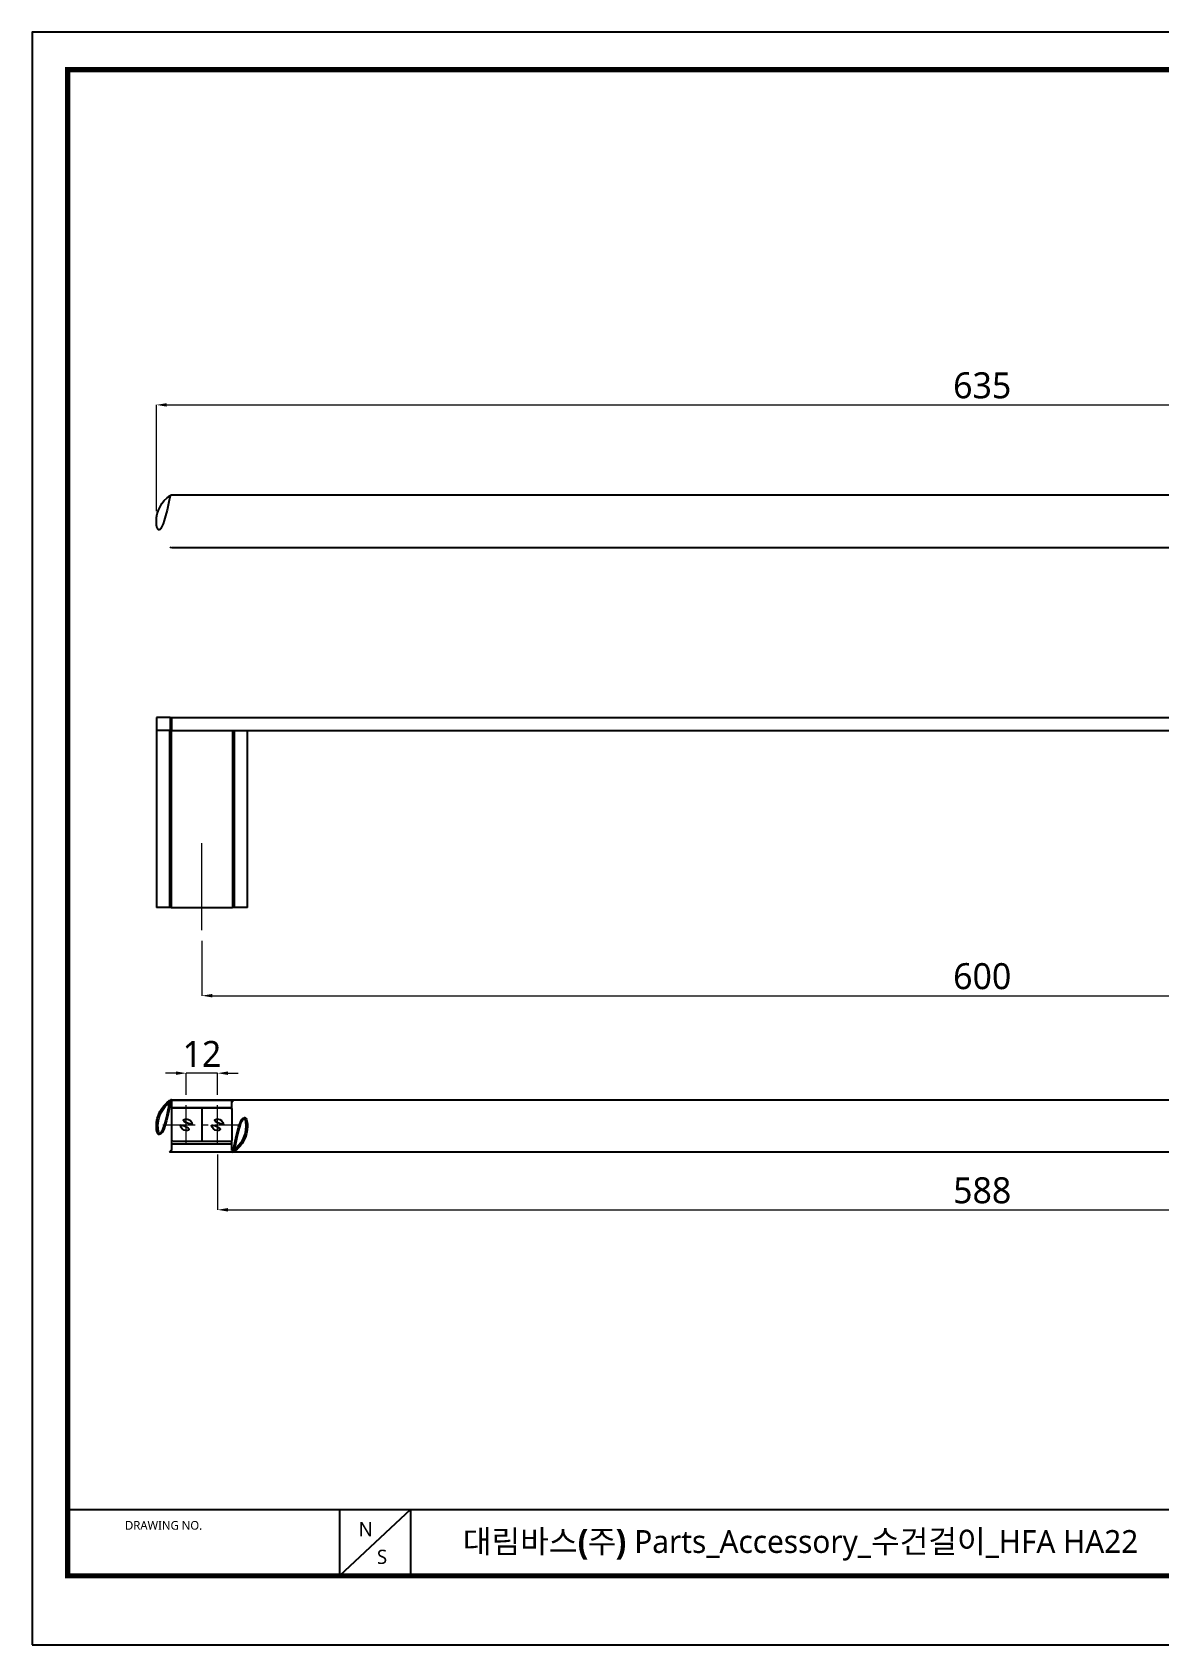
# Model space of a CAD drawing. Extents: x 16296677861 to 16296678707, y -37409618711 to -37409618091.
# Drawn here: x 16296677861 to 16296678294, y -37409618711 to -37409618091 of the extents above; entities that cross this region are included whole.
import ezdxf

# ---------------------------------------------------------------- set-up
doc = ezdxf.new("R2010")
doc.units = 0
doc.header["$LTSCALE"] = 10
doc.header["$MEASUREMENT"] = 0
doc.header["$PDMODE"] = 3
doc.header["$PDSIZE"] = -10
doc.linetypes.add('CENTER', pattern=[2, 1.25, -0.25, 0.25, -0.25])
doc.layers.get('0').update_dxf_attribs({"linetype": 'CONTINUOUS'})
doc.layers.get('DEFPOINTS').update_dxf_attribs({"linetype": 'CONTINUOUS'})
doc.layers.add('1', color=7, linetype='CONTINUOUS')
doc.styles.add('Daelim Dimension', font='NanumGothic.ttf')
doc.dimstyles.new('DEFAULT', dxfattribs={"dimscale": 2, "dimtxt": 2, "dimasz": 2, "dimexe": 0, "dimexo": 2, "dimgap": 1, "dimtad": 1, "dimdec": 1, "dimzin": 9, "dimdsep": 46, "dimtxsty": 'Daelim Dimension', "dimcen": 0.5, "dimclrd": 252, "dimclre": 252, "dimclrt": 3, "dimadec": 1, "dimazin": 0, "dimtfac": 1, "dimtdec": 1, "dimtix": 1, "dimtmove": 0, "dimatfit": 3, "dimfxl": 1, "dimtolj": 1, "dimtzin": 1, "dimlwd": 9, "dimlwe": 9, "dimarcsym": 0})

# ---------------------------------------------------------------- blocks, each defined once
blk = doc.blocks.new('*D5')
at = {"color": 5, "lineweight": 9, "ltscale": 0.5, "transparency": 16777216}
for p, q in [((16296677908.62331, -37409618275.47731), (16296677908.62331, -37409618234.63256)), ((16296677912.62331, -37409618234.63256), (16296678539.6232, -37409618234.63256)), ((16296678543.6232, -37409618275.47731), (16296678543.6232, -37409618234.63256))]:
    blk.add_line(p, q, dxfattribs=at)
at = {"color": 5, "ltscale": 0.5, "transparency": 16777216}
for points in [[(16296677912.62331, -37409618233.9659), (16296677912.62331, -37409618235.29922), (16296677908.62331, -37409618234.63256)], [(16296678539.6232, -37409618233.9659), (16296678539.6232, -37409618235.29922), (16296678543.6232, -37409618234.63256)]]:
    blk.add_solid(points, dxfattribs=at)
at = {"layer": 'DEFPOINTS', "color": 0, "ltscale": 0.5, "transparency": 16777216}
for p in [(16296678543.6232, -37409618234.63256), (16296677908.62331, -37409618279.47731), (16296678543.6232, -37409618279.47731)]:
    blk.add_point(p, dxfattribs=at)
at = {"color": 7, "ltscale": 0.5, "transparency": 16777216, "insert": (16296678226.12325, -37409618227.18192), "char_height": 10, "attachment_point": 5, "style": 'Daelim Dimension'}
blk.add_mtext('\\A1;635', dxfattribs=at)
blk = doc.blocks.new('*D9')
at = {"color": 5, "lineweight": 9, "ltscale": 0.5, "transparency": 16777216}
for p, q in [((16296677926.123249, -37409618440.699913), (16296677926.123249, -37409618461.8423)), ((16296678526.123249, -37409618440.699913), (16296678526.123249, -37409618461.8423)), ((16296677930.123249, -37409618461.8423), (16296678522.123249, -37409618461.8423))]:
    blk.add_line(p, q, dxfattribs=at)
at = {"color": 5, "ltscale": 0.5, "transparency": 16777216}
for points in [[(16296677930.123249, -37409618461.175636), (16296677930.123249, -37409618462.508957), (16296677926.123249, -37409618461.8423)], [(16296678522.123249, -37409618461.175636), (16296678522.123249, -37409618462.508957), (16296678526.123249, -37409618461.8423)]]:
    blk.add_solid(points, dxfattribs=at)
at = {"layer": 'DEFPOINTS', "color": 0, "ltscale": 0.5, "transparency": 16777216}
for p in [(16296677926.123249, -37409618436.699913), (16296678526.123249, -37409618436.699913), (16296678526.123249, -37409618461.8423)]:
    blk.add_point(p, dxfattribs=at)
at = {"color": 7, "ltscale": 0.5, "transparency": 16777216, "insert": (16296678226.123249, -37409618454.398811), "char_height": 10, "attachment_point": 5, "style": 'Daelim Dimension'}
blk.add_mtext('\\A1;600', dxfattribs=at)
blk = doc.blocks.new('*D11')
at = {"color": 5, "lineweight": 9, "ltscale": 0.5, "transparency": 16777216}
for p, q in [((16296677916.123249, -37409618491.633278), (16296677912.123249, -37409618491.633278)), ((16296677920.123249, -37409618499.962631), (16296677920.123249, -37409618491.633278)), ((16296677932.123249, -37409618491.633278), (16296677920.123249, -37409618491.633278)), ((16296677932.123249, -37409618499.962631), (16296677932.123249, -37409618491.633278)), ((16296677936.123249, -37409618491.633278), (16296677940.123249, -37409618491.633278))]:
    blk.add_line(p, q, dxfattribs=at)
at = {"color": 5, "ltscale": 0.5, "transparency": 16777216}
for points in [[(16296677916.123249, -37409618490.966614), (16296677916.123249, -37409618492.299942), (16296677920.123249, -37409618491.633278)], [(16296677936.123249, -37409618490.966614), (16296677936.123249, -37409618492.299942), (16296677932.123249, -37409618491.633278)]]:
    blk.add_solid(points, dxfattribs=at)
at = {"layer": 'DEFPOINTS', "color": 0, "ltscale": 0.5, "transparency": 16777216}
for p in [(16296677920.123249, -37409618491.633278), (16296677920.123249, -37409618503.962631), (16296677932.123249, -37409618503.962631)]:
    blk.add_point(p, dxfattribs=at)
at = {"color": 7, "ltscale": 0.5, "transparency": 16777216, "insert": (16296677926.123249, -37409618484.239861), "char_height": 10, "attachment_point": 5, "style": 'Daelim Dimension'}
blk.add_mtext('\\A1;12', dxfattribs=at)
blk = doc.blocks.new('*D16')
at = {"color": 5, "lineweight": 9, "ltscale": 0.5, "transparency": 16777216}
for p, q in [((16296677932.12, -37409618522.97), (16296677932.12, -37409618544.18)), ((16296678520.12, -37409618522.97), (16296678520.12, -37409618544.18)), ((16296677936.12, -37409618544.18), (16296678516.12, -37409618544.18))]:
    blk.add_line(p, q, dxfattribs=at)
at = {"color": 5, "ltscale": 0.5, "transparency": 16777216}
for points in [[(16296677936.12, -37409618543.51), (16296677936.12, -37409618544.85), (16296677932.12, -37409618544.18)], [(16296678516.12, -37409618543.51), (16296678516.12, -37409618544.85), (16296678520.12, -37409618544.18)]]:
    blk.add_solid(points, dxfattribs=at)
at = {"layer": 'DEFPOINTS', "color": 0, "ltscale": 0.5, "transparency": 16777216}
for p in [(16296677932.12, -37409618518.97), (16296678520.12, -37409618518.97), (16296678520.12, -37409618544.18)]:
    blk.add_point(p, dxfattribs=at)
at = {"color": 7, "ltscale": 0.5, "transparency": 16777216, "insert": (16296678226.12, -37409618536.74), "char_height": 10, "attachment_point": 5, "style": 'Daelim Dimension'}
blk.add_mtext('\\A1;588', dxfattribs=at)

msp = doc.modelspace()

# ---------------------------------------------------------------- linework, layer by layer
at = {"color": 1, "linetype": 'CENTER', "lineweight": 0}
for p, q in [((16296677926.123249, -37409618436.699913), (16296677926.123249, -37409618403.226562)), ((16296677920.123249, -37409618518.968582), (16296677920.123249, -37409618503.962631)), ((16296677932.123249, -37409618518.968582), (16296677932.123249, -37409618503.962631)), ((16296677911.075081, -37409618511.465607), (16296677941.171419, -37409618511.465607))]:
    msp.add_line(p, q, dxfattribs=at)
at = {"ltscale": 0.5}
msp.add_line((16296677926.123249, -37409618504.965607), (16296677926.123249, -37409618517.965607), dxfattribs=at)
at = {"color": 5}
msp.add_line((16296677874.508801, -37409618659.479347), (16296678555.952271, -37409618659.479347), dxfattribs=at)
at = {"color": 5, "ltscale": 40}
for p, q in [((16296677978.964689, -37409618659.479347), (16296677978.964689, -37409618684.980598)), ((16296677978.964689, -37409618659.479347), (16296677978.964689, -37409618684.980598)), ((16296678006.257351, -37409618659.479347), (16296677978.964689, -37409618684.980598)), ((16296678006.257351, -37409618659.479347), (16296677978.964689, -37409618684.980598)), ((16296678006.257351, -37409618659.479347), (16296678006.257351, -37409618684.980598)), ((16296678006.257351, -37409618659.479347), (16296678006.257351, -37409618684.980598))]:
    msp.add_line(p, q, dxfattribs=at)
at = {"ltscale": 0.5}
msp.add_lwpolyline([(16296677860.90015, -37409618711.43631), (16296678707.20015, -37409618711.43631), (16296678707.20015, -37409618091.336311), (16296677860.90015, -37409618091.336311)], close=True, dxfattribs=at)
at = {"color": 5, "linetype": 'ByBlock', "lineweight": 200, "const_width": 1.95}
msp.add_lwpolyline([(16296677874.508801, -37409618684.884178), (16296678693.508801, -37409618684.884178), (16296678693.508801, -37409618105.734177), (16296677874.508801, -37409618105.734177)], close=True, dxfattribs=at)
at = {"layer": '1', "color": 7, "linetype": 'Continuous'}
for p, q in [((16296678537.803061, -37409618269.342079), (16296677914.443451, -37409618269.342079)), ((16296677914.443451, -37409618289.542084), (16296678537.803061, -37409618289.542084)), ((16296677908.623249, -37409618354.89785), (16296677908.623249, -37409618359.89785)), ((16296677913.881651, -37409618354.89785), (16296677908.623249, -37409618354.89785)), ((16296677913.881651, -37409618354.89785), (16296677914.443451, -37409618354.89785)), ((16296677913.881651, -37409618354.89785), (16296677913.881651, -37409618359.89785)), ((16296677914.443451, -37409618354.89785), (16296678537.803061, -37409618354.89785)), ((16296677914.443451, -37409618354.89785), (16296677914.443451, -37409618359.89785)), ((16296677908.623249, -37409618359.89785), (16296677908.623249, -37409618427.89785)), ((16296677913.72374, -37409618359.89785), (16296677908.623249, -37409618359.89785)), ((16296677913.881651, -37409618359.89785), (16296677908.623249, -37409618359.89785)), ((16296677913.72374, -37409618359.89785), (16296677913.72374, -37409618427.89785)), ((16296677914.443451, -37409618359.89785), (16296677913.881651, -37409618359.89785)), ((16296677914.2987, -37409618359.89785), (16296677914.2987, -37409618427.89785)), ((16296677914.443451, -37409618359.89785), (16296678537.803061, -37409618359.89785)), ((16296677937.947809, -37409618359.89785), (16296677937.947809, -37409618427.89785)), ((16296677938.52277, -37409618359.89785), (16296677938.52277, -37409618427.89785)), ((16296677943.623249, -37409618427.89785), (16296677943.623249, -37409618359.89785)), ((16296677913.72374, -37409618427.89785), (16296677908.623249, -37409618427.89785)), ((16296677914.2987, -37409618427.89785), (16296677913.72374, -37409618427.89785)), ((16296677914.2987, -37409618427.89785), (16296677937.947809, -37409618427.89785)), ((16296677938.52277, -37409618427.89785), (16296677937.947809, -37409618427.89785)), ((16296677943.623249, -37409618427.89785), (16296677938.52277, -37409618427.89785)), ((16296677914.2987, -37409618501.965607), (16296677937.947809, -37409618501.965607)), ((16296677914.2987, -37409618502.565613), (16296677914.623249, -37409618502.565613)), ((16296677914.443451, -37409618501.865608), (16296678537.803061, -37409618501.865608)), ((16296677914.623249, -37409618504.965607), (16296677914.623249, -37409618502.565613)), ((16296677937.623249, -37409618504.965607), (16296677937.623249, -37409618502.565613)), ((16296677937.623249, -37409618502.565613), (16296677937.947809, -37409618502.565613)), ((16296677914.623249, -37409618505.465668), (16296677914.623249, -37409618504.965607)), ((16296677937.623249, -37409618504.965607), (16296677914.623249, -37409618504.965607)), ((16296677914.623249, -37409618517.465607), (16296677914.623249, -37409618505.465607)), ((16296677915.123249, -37409618504.965607), (16296677937.123249, -37409618504.965607)), ((16296677937.623249, -37409618505.465668), (16296677937.623249, -37409618504.965607)), ((16296677937.623249, -37409618505.465607), (16296677937.623249, -37409618517.465607)), ((16296677914.623249, -37409618521.365608), (16296677914.2987, -37409618521.365608)), ((16296677937.947809, -37409618521.965607), (16296677914.2987, -37409618521.965607)), ((16296678537.803061, -37409618522.065613), (16296677914.443451, -37409618522.065613)), ((16296677914.623249, -37409618518.965607), (16296677914.623249, -37409618517.465424)), ((16296677937.623249, -37409618518.965607), (16296677914.623249, -37409618518.965607)), ((16296677914.623249, -37409618521.365608), (16296677914.623249, -37409618518.965607)), ((16296677937.123249, -37409618517.965607), (16296677915.123249, -37409618517.965607)), ((16296677937.623249, -37409618518.965607), (16296677937.623249, -37409618517.465424)), ((16296677937.623249, -37409618521.365608), (16296677937.623249, -37409618518.965607)), ((16296677937.947809, -37409618521.365608), (16296677937.623249, -37409618521.365608))]:
    msp.add_line(p, q, dxfattribs=at)
for points in [[(16296677922.27564, -37409618510.835663, 0), (16296677921.9035, -37409618511.480629, 0), (16296677921.623249, -37409618511.965607, 0)], [(16296677930.623249, -37409618511.965607, 0), (16296677930.263691, -37409618511.343292, 0), (16296677929.968981, -37409618510.832397, 0)], [(16296677921.623249, -37409618511.965607, 0), (16296677921.844681, -37409618512.348793, 0), (16296677922.023411, -37409618512.658241, 0)], [(16296677930.223841, -37409618512.656952, 0), (16296677930.450171, -37409618512.26516, 0), (16296677930.623249, -37409618511.965607, 0)]]:
    msp.add_polyline3d(points, dxfattribs=at)
for centre, radius, start, end in [((16296677920.623249, -37409618279.442078), 12, 124.180454518, 235.819545482), ((16296677914.443451, -37409618270.342079), 1, 90, 124.180454518), ((16296677914.443451, -37409618288.542084), 1, 235.819545482, 270), ((16296677920.623249, -37409618511.965607), 12, 125.096696431, 234.903303569), ((16296677920.623249, -37409618511.965607), 11.4, 125.096696431, 234.903303569), ((16296677920.623249, -37409618511.965607), 12, 124.180454518, 125.098003819), ((16296677914.2987, -37409618502.965607), 1, 90, 125.096696431), ((16296677914.443451, -37409618502.865608), 1, 90, 124.180454518), ((16296677914.2987, -37409618502.965607), 0.4, 90, 125.096696431), ((16296677937.947809, -37409618502.965607), 1, 54.903303569, 90), ((16296677937.947809, -37409618502.965607), 0.4, 54.903303569, 90), ((16296677931.623249, -37409618511.965607), 11.4, 305.096696431, 54.903303569), ((16296677931.623249, -37409618511.965607), 12, 305.096696431, 54.903303569), ((16296677915.123249, -37409618505.465607), 0.5, 90, 180), ((16296677920.123249, -37409618511.465607), 2.25, 0, 180), ((16296677926.123249, -37409618511.965607), 4.000196, 163.661517951, 186.811246336), ((16296677932.123249, -37409618511.465607), 2.25, 0, 180), ((16296677926.123249, -37409618511.965607), 4.000196, 353.188753664, 16.338482049), ((16296677937.123249, -37409618505.465607), 0.5, 0, 90), ((16296677920.123249, -37409618511.465607), 2.25, 180, 0), ((16296677932.123249, -37409618511.465607), 2.25, 180, 0), ((16296677920.623249, -37409618511.965607), 12, 234.901996181, 235.819545482), ((16296677914.2987, -37409618520.965607), 1, 234.903303569, 270), ((16296677914.443451, -37409618521.065613), 1, 235.819545482, 270), ((16296677914.2987, -37409618520.965607), 0.4, 234.903303569, 270), ((16296677915.123249, -37409618517.465607), 0.5, 180, 270), ((16296677937.123249, -37409618517.465607), 0.5, 270, 0), ((16296677937.947809, -37409618520.965607), 0.4, 270, 305.096696431), ((16296677937.947809, -37409618520.965607), 1, 270, 305.096696431)]:
    msp.add_arc(centre, radius, start, end, dxfattribs=at)

# ---------------------------------------------------------------- texts
at = {"color": 5, "ltscale": 40, "style": 'Daelim Dimension'}
msp.add_text('DRAWING NO.', height=3.33971465, dxfattribs=at).set_placement((16296677896.57357, -37409618667.19445))
at = {"char_height": 5.465361, "width": 7.62750373, "attachment_point": 1, "style": 'Daelim Dimension'}
for s, insert in [('N', (16296677986.387939, -37409618664.260384)), ('S', (16296677993.41593, -37409618674.891159))]:
    msp.add_mtext(s, dxfattribs=dict(at, insert=insert))
at = {"color": 2, "insert": (16296678026.442739, -37409618667.33931), "char_height": 8.783615295, "width": 338.86168584, "attachment_point": 1, "style": 'Daelim Dimension'}
msp.add_mtext('{\\fPretendard Variable SemiBold|b0|i0|c129|p2;대림바스(주)} Parts_Accessory_{\\fGulim|b0|i0|c129|p50;수건걸이}_HFA HA22', dxfattribs=at)

# ---------------------------------------------------------------- dimensions: what is measured, and where the dimension line sits
at = {"ltscale": 0.5}
for base, p1, p2, picture, middle in [((16296678543.623199, -37409618234.632561), (16296677908.62331, -37409618279.47731), (16296678543.623199, -37409618279.47731), '*D5', (16296678226.123249, -37409618227.181923)), ((16296678526.123249, -37409618461.8423), (16296677926.123249, -37409618436.699913), (16296678526.123249, -37409618436.699913), '*D9', (16296678226.123249, -37409618454.398811)), ((16296677920.123249, -37409618491.633278), (16296677932.123249, -37409618503.962631), (16296677920.123249, -37409618503.962631), '*D11', (16296677926.123249, -37409618484.239861)), ((16296678520.123249, -37409618544.179604), (16296677932.123249, -37409618518.968582), (16296678520.123249, -37409618518.968582), '*D16', (16296678226.123249, -37409618536.736107))]:
    dim = msp.add_linear_dim(base=base, p1=p1, p2=p2, dimstyle='DEFAULT', override={"dimtxt": 5, "dimclrd": 5, "dimclre": 5, "dimclrt": 7}, dxfattribs=at)
    dim.commit()
    dim.dimension.update_dxf_attribs({"geometry": picture, "text_midpoint": middle})

doc.saveas('drawing.dxf')
